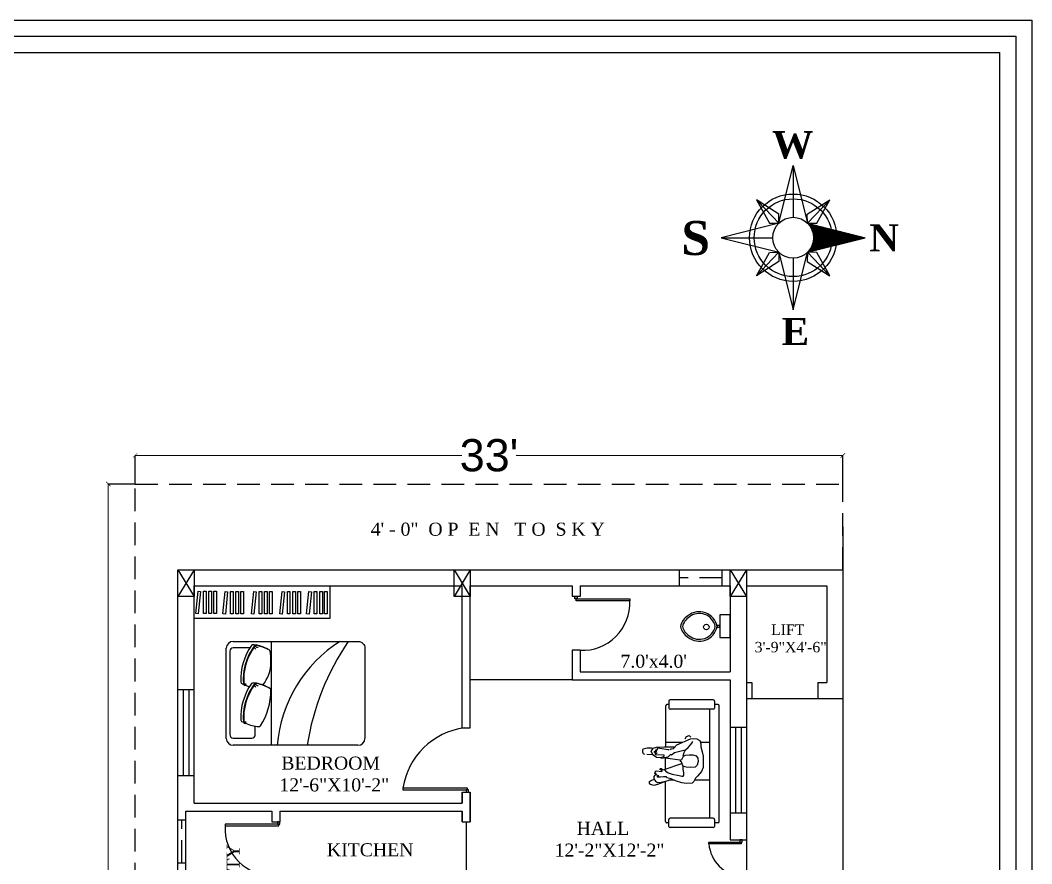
# Model space of a CAD drawing. Header units: inches. Extents: x 572007 to 584304, y -133032 to -127720.
# Drawn here: x 574140 to 574706, y -131680 to -131208 of the extents above; entities that cross this region are included whole.
import ezdxf

# ---------------------------------------------------------------- set-up
doc = ezdxf.new("R2010")
doc.units = ezdxf.units.IN
doc.header["$LTSCALE"] = 2
doc.header["$MEASUREMENT"] = 0
doc.header["$PDSIZE"] = 60727.40515
doc.linetypes.add('HIDDEN', pattern=[9.525, 6.35, -3.175])
doc.styles.add('MtXpl_Times_New_Roma', font='times.ttf')
doc.styles.get("Standard").update_dxf_attribs({"font": 'arial.ttf'})
doc.dimstyles.new('Standard$0', dxfattribs={"dimtxt": 12, "dimasz": 2.5, "dimexe": 0, "dimexo": 0, "dimgap": 0, "dimtad": 0, "dimdec": 1, "dimzin": 0, "dimdsep": 46, "dimlunit": 4, "dimtxsty": 'Standard', "dimblk": 'ARCHTICK', "dimcen": 15.09, "dimclrd": 47, "dimadec": 0, "dimazin": 0, "dimtfac": 1, "dimtdec": 1, "dimtofl": 0, "dimtmove": 0, "dimatfit": 3, "dimldrblk": 'ARCHTICK', "dimfxl": 1, "dimtolj": 1, "dimtzin": 0, "dimlwd": 20, "dimarcsym": 0})

# ---------------------------------------------------------------- blocks, each defined once
blk = doc.blocks.new('_ArchTick')
at = {"color": 0, "linetype": 'ByBlock', "const_width": 0.15}
blk.add_lwpolyline([(-0.5, -0.5), (0.5, 0.5)], dxfattribs=at)
blk = doc.blocks.new('*D43')
at = {"color": 0, "linetype": 'Continuous', "lineweight": -2, "transparency": 16777216}
for p, q in [((574204.5, -131467.37), (574204.5, -131451.37)), ((574600.5, -131467.37), (574600.5, -131451.37))]:
    blk.add_line(p, q, dxfattribs=at)
at = {"color": 47, "lineweight": 20, "transparency": 16777216}
for p, q in [((574204.5, -131451.37), (574387.23, -131451.37)), ((574600.5, -131451.37), (574417.77, -131451.37))]:
    blk.add_line(p, q, dxfattribs=at)
at = {"layer": 'DEFPOINTS', "color": 0, "transparency": 16777216}
for p in [(574600.5, -131451.37), (574204.5, -131467.37), (574600.5, -131467.37)]:
    blk.add_point(p, dxfattribs=at)
at = {"color": 47, "lineweight": 20, "transparency": 16777216, "xscale": 2.5, "yscale": 2.5, "zscale": 2.5, "rotation": 180}
blk.add_blockref('_ArchTick', (574204.5, -131451.37), dxfattribs=at)
at = {"color": 47, "lineweight": 20, "transparency": 16777216, "xscale": 2.5, "yscale": 2.5, "zscale": 2.5}
blk.add_blockref('_ArchTick', (574600.5, -131451.37), dxfattribs=at)
at = {"color": 0, "transparency": 16777216, "insert": (574402.5, -131451.37), "char_height": 12, "attachment_point": 5}
blk.add_mtext("\\A1;{\\H1.5x;33'}", dxfattribs=at)
blk = doc.blocks.new('*D44')
at = {"color": 0, "linetype": 'Continuous', "lineweight": -2, "transparency": 16777216}
for p, q in [((574204.5, -131467.37), (574189.5, -131467.37)), ((574204.5, -132187.37), (574189.5, -132187.37))]:
    blk.add_line(p, q, dxfattribs=at)
at = {"color": 47, "lineweight": 20, "transparency": 16777216}
for p, q in [((574189.5, -131467.37), (574189.5, -131812.04)), ((574189.5, -132187.37), (574189.5, -131842.69))]:
    blk.add_line(p, q, dxfattribs=at)
at = {"layer": 'DEFPOINTS', "color": 0, "transparency": 16777216}
for p in [(574204.5, -131467.37), (574189.5, -132187.37), (574204.5, -132187.37)]:
    blk.add_point(p, dxfattribs=at)
at = {"color": 47, "lineweight": 20, "transparency": 16777216, "xscale": 2.5, "yscale": 2.5, "zscale": 2.5}
for p, rotation in [((574189.5, -131467.37), 90), ((574189.5, -132187.37), 270)]:
    blk.add_blockref('_ArchTick', p, dxfattribs=dict(at, rotation=rotation))
at = {"color": 0, "transparency": 16777216, "insert": (574189.5, -131827.37), "char_height": 12, "attachment_point": 5, "rotation": 90}
blk.add_mtext("\\A1;{\\H1.5x;60'}", dxfattribs=at)

msp = doc.modelspace()

# ---------------------------------------------------------------- hatches: boundary and pattern name
h = msp.add_hatch()
h.set_pattern_fill('ANSI31', scale=1.088763)
h.set_pattern_definition([(45, (327680.39904, -106625.5509), (-0.09623400248, 0.09623400248), [])])
h.paths.add_polyline_path([(574594.46, -131329.57), (574584.11, -131329.57, -0.198912), (574580.76, -131337.65), (574593.93, -131334.34, 0.05534)])
h.paths.add_polyline_path([(574593.93, -131324.79), (574580.76, -131321.49, -0.198912), (574584.11, -131329.57), (574594.46, -131329.57, 0.05534)])
h.paths.add_polyline_path([(574596.79, -131325.5), (574593.93, -131324.79, -0.05534), (574594.46, -131329.57), (574597.13, -131329.57, 0.041771)])
h.paths.add_polyline_path([(574597.13, -131329.57), (574594.46, -131329.57, -0.05534), (574593.93, -131334.34), (574596.79, -131333.63, 0.041771)])
h.paths.add_polyline_path([(574596.79, -131325.5, -0.041771), (574597.13, -131329.57), (574613, -131329.57)])
h.paths.add_polyline_path([(574613, -131329.57), (574597.13, -131329.57, -0.041771), (574596.79, -131333.63)])

# ---------------------------------------------------------------- linework, layer by layer
for p, q in [((574564.6, -131321.49), (574572.68, -131289.24)), ((574561.07, -131317.75), (574552.15, -131308.29)), ((574552.15, -131308.29), (574559.46, -131321.34)), ((574580.61, -131316.35), (574593.21, -131308.29)), ((574580.76, -131321.49), (574593.21, -131308.29)), ((574585.9, -131321.34), (574593.21, -131308.29)), ((574564.6, -131321.49), (574561.07, -131317.75)), ((574580.76, -131321.49), (574580.61, -131316.35)), ((574564.6, -131321.49), (574532.35, -131329.57)), ((574559.46, -131321.34), (574564.6, -131321.49)), ((574580.76, -131321.49), (574585.9, -131321.34)), ((574580.76, -131321.49), (574613, -131329.57)), ((574532.35, -131329.57), (574561.25, -131329.57)), ((574532.35, -131329.57), (574564.6, -131337.65)), ((574580.76, -131337.65), (574613, -131329.57)), ((574584.11, -131329.57), (574613, -131329.57)), ((574552.15, -131350.84), (574559.46, -131337.79)), ((574561.07, -131341.39), (574552.15, -131350.84)), ((574559.46, -131337.79), (574564.6, -131337.65)), ((574564.6, -131337.65), (574572.68, -131369.89)), ((574572.68, -131369.89), (574580.76, -131337.65)), ((574572.68, -131340.99), (574572.68, -131369.89)), ((574585.9, -131337.79), (574580.76, -131337.65)), ((574584.29, -131341.39), (574593.21, -131350.84)), ((574593.21, -131350.84), (574585.9, -131337.79)), ((574600.5, -131491.37), (574600.5, -132187.37)), ((574228.5, -131515.37), (574546.5, -131515.37)), ((574228.5, -132187.37), (574228.5, -131515.37)), ((574546.5, -131515.37), (574600.5, -131515.37)), ((574237.5, -131524.37), (574387.5, -131524.37)), ((574237.5, -131645.87), (574237.5, -131524.37)), ((574313.62, -131542.37), (574313.62, -131524.37)), ((574387.5, -131604.05), (574387.5, -131524.37)), ((574392, -131524.37), (574449, -131524.37)), ((574392, -131603.87), (574392, -131524.37)), ((574449, -131524.37), (574449, -131530.37)), ((574453.5, -131524.37), (574453.5, -131530.37)), ((574453.5, -131524.37), (574537.5, -131524.37)), ((574537.5, -131524.37), (574537.5, -131572.37)), ((574546.5, -131524.37), (574546.5, -131578.37)), ((574546.5, -131524.37), (574591.5, -131524.37)), ((574591.5, -131524.37), (574591.5, -131578.37)), ((574453.5, -131530.37), (574449, -131530.37)), ((574237.5, -131542.37), (574313.62, -131542.37)), ((574259.43, -131555.4, 178.69), (574329.22, -131555.4, 178.69)), ((574280.82, -131613.55, 178.69), (574280.82, -131555.4, 178.69)), ((574255.56, -131609.67, 178.69), (574255.56, -131559.27, 178.69)), ((574255.56, -131609.67, 178.69), (574255.56, -131559.27, 178.69)), ((574333.09, -131559.06, 178.69), (574333.09, -131609.65, 178.69)), ((574449, -131560.37), (574449, -131576.87)), ((574453.5, -131560.37), (574453.5, -131572.37)), ((574546.5, -131563.37), (574546.5, -132103.37)), ((574453.5, -131572.37), (574537.5, -131572.37)), ((574449, -131576.87), (574537.5, -131576.87)), ((574537.5, -131576.87), (574537.5, -131666.37)), ((574546.5, -131578.37), (574549.5, -131578.37)), ((574586.5, -131578.37), (574591.5, -131578.37)), ((574228.5, -131582.37), (574237.5, -131582.37)), ((574231.5, -131582.37), (574231.5, -131630.37)), ((574234.5, -131582.37), (574234.5, -131630.37)), ((574501.35, -131591.47), (574501.35, -131614.33)), ((574503.12, -131590.76), (574502.06, -131590.76)), ((574503.12, -131588.82), (574503.12, -131592.7)), ((574528.01, -131588.11), (574503.83, -131588.11)), ((574528.72, -131588.82), (574528.72, -131592.7)), ((574530.66, -131590.76), (574528.72, -131590.76)), ((574531.36, -131656.25), (574531.36, -131591.47)), ((574546.5, -131587.37), (574600.5, -131587.37)), ((574528.01, -131593.41), (574503.83, -131593.41)), ((574526.07, -131654.31), (574526.07, -131593.41)), ((574387.5, -131603.87), (574392, -131603.87)), ((574512.26, -131609.87), (574513.07, -131608.66)), ((574513.07, -131608.66), (574514.44, -131608.02)), ((574514.44, -131608.02), (574515.4, -131609.07)), ((574537.5, -131603.37), (574546.5, -131603.37)), ((574540.5, -131603.37), (574540.5, -131651.37)), ((574543.5, -131603.37), (574543.5, -131651.37)), ((574329.22, -131613.55, 178.69), (574259.43, -131613.55, 178.69)), ((574496.23, -131614.56), (574500.74, -131614.32)), ((574500.74, -131614.32), (574506.06, -131614.48)), ((574510.82, -131611.94), (574501.35, -131611.94)), ((574505.66, -131615.28), (574507.67, -131613.35)), ((574507.67, -131613.35), (574515.25, -131609.97)), ((574513.96, -131614.8), (574515.33, -131613.27)), ((574515.25, -131609.97), (574516.86, -131609.73)), ((574515.33, -131613.27), (574515.97, -131612.3)), ((574515.97, -131612.3), (574516.46, -131611.42)), ((574516.86, -131609.73), (574518.71, -131609.89)), ((574518.71, -131609.89), (574520.41, -131610.85)), ((574520.41, -131610.85), (574520.97, -131612.79)), ((574526.07, -131611.94), (574520.73, -131611.94)), ((574520.97, -131612.79), (574521.05, -131614.48)), ((574521.05, -131614.48), (574521.78, -131617.13)), ((574488.73, -131615.52), (574490.99, -131614.96)), ((574494.13, -131618.91), (574490.83, -131618.66)), ((574490.99, -131614.96), (574493.17, -131614.88)), ((574493.17, -131614.88), (574493.73, -131615.12)), ((574493.33, -131617.05), (574494.3, -131615.12)), ((574494.38, -131618.99), (574493.33, -131617.05)), ((574494.3, -131615.12), (574496.23, -131614.56)), ((574496.23, -131620.44), (574494.38, -131618.99)), ((574495.02, -131616.97), (574495.42, -131616.89)), ((574495.1, -131617.62), (574495.02, -131616.97)), ((574496.63, -131617.94), (574495.1, -131617.62)), ((574495.42, -131616.89), (574496.39, -131616.81)), ((574495.59, -131618.42), (574495.67, -131618.02)), ((574495.75, -131618.83), (574495.59, -131618.42)), ((574495.67, -131618.02), (574496.63, -131617.94)), ((574500.5, -131619.07), (574495.75, -131618.83)), ((574495.83, -131616.09), (574496.79, -131615.93)), ((574495.83, -131616.49), (574495.83, -131616.09)), ((574496.39, -131616.81), (574495.83, -131616.49)), ((574496.71, -131615.52), (574497.04, -131615.04)), ((574496.79, -131615.93), (574496.71, -131615.52)), ((574497.04, -131615.04), (574500.42, -131615.44)), ((574498.89, -131620.35), (574500.5, -131619.55)), ((574500.42, -131615.44), (574502.52, -131615.85)), ((574500.5, -131619.55), (574500.5, -131619.07)), ((574502.52, -131615.85), (574503.4, -131615.85)), ((574503.24, -131619.47), (574502.52, -131620.27)), ((574503.97, -131618.74), (574503.24, -131619.47)), ((574503.97, -131616.09), (574504.45, -131615.6)), ((574504.53, -131618.99), (574503.97, -131618.74)), ((574504.45, -131615.6), (574505.66, -131615.28)), ((574506.22, -131617.78), (574504.53, -131618.99)), ((574508.48, -131617.3), (574506.22, -131617.78)), ((574512.19, -131616.33), (574508.48, -131617.3)), ((574510.82, -131620.76), (574511.3, -131619.55)), ((574511.14, -131619.39), (574511.78, -131617.62)), ((574511.3, -131619.55), (574512.43, -131618.99)), ((574511.78, -131617.62), (574512.43, -131616.09)), ((574512.43, -131616.09), (574513.96, -131614.8)), ((574512.43, -131618.99), (574514.52, -131618.83)), ((574514.52, -131618.83), (574516.54, -131618.91)), ((574516.54, -131618.91), (574518.39, -131619.47)), ((574518.39, -131619.47), (574519.44, -131620.84)), ((574521.78, -131617.13), (574522.26, -131619.55)), ((574522.26, -131619.55), (574522.34, -131625.99)), ((574498.81, -131620.52), (574496.23, -131620.44)), ((574498.89, -131620.76), (574498.89, -131620.35)), ((574499.45, -131621), (574498.89, -131620.76)), ((574500.58, -131620.52), (574499.45, -131621)), ((574510.25, -131623.98), (574500.34, -131627.28)), ((574502.52, -131620.27), (574500.58, -131620.52)), ((574509.29, -131621.88), (574501.23, -131620.76)), ((574501.35, -131626.94), (574501.35, -131620.42)), ((574509.61, -131622.21), (574509.93, -131621.72)), ((574509.69, -131622.69), (574509.61, -131622.21)), ((574510.41, -131623.01), (574509.69, -131622.69)), ((574509.93, -131621.72), (574510.41, -131621.56)), ((574510.33, -131623.33), (574510.41, -131623.01)), ((574510.74, -131624.54), (574510.33, -131623.33)), ((574510.41, -131621.56), (574510.82, -131620.76)), ((574511.3, -131625.35), (574510.74, -131624.54)), ((574511.06, -131626.64), (574511.06, -131625.27)), ((574512.75, -131625.83), (574511.3, -131625.35)), ((574517.83, -131625.75), (574515.25, -131625.99)), ((574519.04, -131624.62), (574517.83, -131625.75)), ((574519.52, -131622.53), (574519.04, -131624.62)), ((574519.44, -131620.84), (574519.52, -131622.53)), ((574228.5, -131630.37), (574237.5, -131630.37)), ((574495.87, -131629.53), (574494.78, -131630.98)), ((574494.78, -131630.98), (574494.78, -131632.35)), ((574495.34, -131628.89), (574495.91, -131628.81)), ((574495.34, -131629.29), (574495.34, -131628.89)), ((574496.23, -131629.7), (574495.34, -131629.29)), ((574495.5, -131628.25), (574496.07, -131627.76)), ((574495.91, -131628.81), (574495.5, -131628.25)), ((574495.75, -131629.86), (574496.23, -131629.7)), ((574495.83, -131630.1), (574495.75, -131629.86)), ((574497.44, -131630.58), (574495.83, -131630.1)), ((574496.07, -131627.76), (574499.29, -131628.25)), ((574496.71, -131630.82), (574497.44, -131630.58)), ((574496.87, -131631.31), (574496.71, -131630.82)), ((574498.41, -131631.39), (574496.87, -131631.31)), ((574498.16, -131626.88), (574498.33, -131626.56)), ((574499.37, -131628), (574498.16, -131626.88)), ((574498.33, -131626.56), (574498.81, -131626.56)), ((574500.1, -131631.23), (574498.41, -131631.39)), ((574498.81, -131626.56), (574499.53, -131627.04)), ((574499.29, -131628.25), (574499.37, -131628)), ((574499.53, -131627.04), (574500.74, -131627.36)), ((574501.87, -131631.23), (574500.1, -131631.23)), ((574500.74, -131627.36), (574501.79, -131628.65)), ((574502.03, -131631.71), (574501.87, -131631.23)), ((574501.95, -131628.41), (574502.84, -131628.89)), ((574502.84, -131628.89), (574505.01, -131629.7)), ((574505.01, -131629.7), (574508.88, -131630.5)), ((574508.88, -131630.5), (574510.49, -131630.9)), ((574510.49, -131630.9), (574511.22, -131630.74)), ((574511.54, -131629.13), (574511.06, -131626.64)), ((574511.22, -131630.74), (574511.46, -131630.34)), ((574511.46, -131630.34), (574511.54, -131629.13)), ((574515.25, -131625.99), (574512.75, -131625.83)), ((574519.2, -131630.74), (574517.99, -131631.87)), ((574521.37, -131628.25), (574519.2, -131630.74)), ((574522.34, -131625.99), (574521.37, -131628.25)), ((574492.36, -131633.88), (574493.49, -131633)), ((574492.36, -131634.77), (574492.36, -131633.88)), ((574492.93, -131635.57), (574492.36, -131634.77)), ((574494.7, -131636.14), (574492.93, -131635.57)), ((574493.49, -131633), (574494.78, -131632.67)), ((574496.87, -131635.57), (574494.7, -131636.14)), ((574494.78, -131632.35), (574495.67, -131633.56)), ((574495.67, -131633.56), (574496.87, -131634.37)), ((574501.35, -131633.74), (574496.87, -131635.57)), ((574496.87, -131634.37), (574498.81, -131634.12)), ((574498.81, -131634.12), (574501.95, -131633.4)), ((574501.35, -131656.25), (574501.35, -131633.53)), ((574501.95, -131633.4), (574504.85, -131632.76)), ((574504.37, -131632.27), (574502.03, -131631.71)), ((574506.03, -131633.13), (574503.18, -131633.13)), ((574506.87, -131633.4), (574504.37, -131632.27)), ((574510.33, -131634.53), (574506.87, -131633.4)), ((574512.99, -131634.93), (574510.33, -131634.53)), ((574516.22, -131634.69), (574512.99, -131634.93)), ((574517.18, -131633.72), (574516.22, -131634.69)), ((574517.99, -131631.87), (574517.18, -131633.72)), ((574526.07, -131633.13), (574517.44, -131633.13)), ((574387.5, -131645.87), (574387.5, -131639.87)), ((574387.5, -131639.87), (574387.5, -131645.87)), ((574387.5, -131645.87), (574387.5, -131639.87)), ((574387.5, -131639.87), (574392, -131639.87)), ((574392, -131656.37), (574392, -131639.87)), ((574392, -131639.87), (574392, -131656.37)), ((574237.5, -131645.87), (574387.5, -131645.87)), ((574233, -131650.37), (574281, -131650.37)), ((574233, -131722.37), (574233, -131650.37)), ((574285.5, -131650.37), (574387.5, -131650.37)), ((574285.5, -131650.37), (574285.5, -131656.37)), ((574387.5, -131656.37), (574387.5, -131650.37)), ((574387.5, -131650.37), (574387.5, -131656.37)), ((574537.5, -131651.37), (574546.5, -131651.37)), ((574228.5, -131655.25), (574233, -131655.25)), ((574281, -131656.37), (574285.5, -131656.37)), ((574281, -131656.37), (574285.5, -131656.37)), ((574387.5, -131656.37), (574392, -131656.37)), ((574389.75, -131656.37), (574389.75, -131686.37)), ((574503.12, -131656.96), (574502.06, -131656.96)), ((574503.12, -131658.9), (574503.12, -131655.02)), ((574528.01, -131654.31), (574503.83, -131654.31)), ((574528.01, -131659.61), (574503.83, -131659.61)), ((574528.72, -131655.02), (574528.72, -131658.9)), ((574530.66, -131656.96), (574528.72, -131656.96)), ((574525.5, -131668.7), (574525.5, -131667.7)), ((574525.5, -131667.7), (574543.5, -131667.7)), ((574543.5, -131668.7), (574525.5, -131668.7)), ((574542.85, -131666.37), (574542.85, -131667.7)), ((574544.15, -131666.37), (574542.85, -131666.37)), ((574542.85, -131667.7), (574544.15, -131667.7)), ((574543.5, -131667.7), (574543.5, -131668.7)), ((574544.15, -131667.7), (574544.15, -131666.37)), ((574228.5, -131679.25), (574233, -131679.25))]:
    msp.add_line(p, q)
at = {"lineweight": -2, "ltscale": 5}
for q in [(574572.68, -131318.14), (574580.76, -131321.49)]:
    msp.add_line((574572.68, -131289.24), q, dxfattribs=at)
at = {"linetype": 'HIDDEN'}
for p, q in [((574204.5, -131467.37), (574600.5, -131467.37)), ((574204.5, -132187.37), (574204.5, -131467.37)), ((574600.5, -131515.37), (574600.5, -131467.37)), ((574533, -131519.87), (574509, -131519.87)), ((574230.75, -131679.25), (574230.75, -131655.25))]:
    msp.add_line(p, q, dxfattribs=at)
at = {"color": 240}
for p, q in [((574237.5, -131515.37), (574228.5, -131530.37)), ((574228.5, -131515.37), (574237.5, -131530.37)), ((574392, -131515.37), (574383, -131530.37)), ((574383, -131515.37), (574392, -131530.37)), ((574546.5, -131515.37), (574537.5, -131530.37)), ((574537.5, -131515.37), (574546.5, -131530.37))]:
    msp.add_line(p, q, dxfattribs=at)
at = {"linetype": 'ByBlock'}
for p, q in [((574509, -131524.37), (574509, -131515.37)), ((574533, -131524.37), (574533, -131515.37)), ((574449, -131576.87), (574392, -131576.87)), ((574549.5, -131578.37), (574549.5, -131587.37)), ((574586.5, -131578.37), (574586.5, -131587.37)), ((574281, -131650.37), (574281, -131656.37))]:
    msp.add_line(p, q, dxfattribs=at)
at = {"color": 0}
for p, q in [((574453.5, -131560.37), (574449, -131560.37)), ((574537.5, -131666.37), (574546.5, -131666.37))]:
    msp.add_line(p, q, dxfattribs=at)
for points in [[(574706.17, -132442.87), (572941.9, -132442.87), (572941.9, -131207.88), (574706.17, -131207.88)], [(574697.17, -132433.87), (572950.9, -132433.87), (572950.9, -131216.88), (574697.17, -131216.88)], [(574688.17, -132424.87), (572959.9, -132424.87), (572959.9, -131225.88), (574688.17, -131225.88)], [(574552.15, -131308.29), (574561.07, -131317.75), (574564.6, -131321.49), (574564.75, -131316.35)], [(574564.75, -131316.35), (574553.05, -131308.87), (574552.87, -131309.05), (574561.07, -131317.75), (574564.6, -131321.49)], [(574552.15, -131350.84), (574561.07, -131341.39), (574564.6, -131337.65), (574564.75, -131342.79)], [(574593.21, -131350.84), (574584.29, -131341.39), (574580.76, -131337.65), (574580.61, -131342.79)], [(574580.61, -131342.79), (574592.31, -131350.27), (574592.49, -131350.08), (574584.29, -131341.39), (574580.76, -131337.65)], [(574239.9, -131539.99), (574238.47, -131539.84), (574239.77, -131527.33), (574241.2, -131527.48)], [(574244.2, -131539.88), (574242.77, -131539.88), (574242.77, -131527.3), (574244.2, -131527.3)], [(574247.3, -131539.88), (574245.86, -131539.88), (574245.86, -131527.3), (574247.3, -131527.3)], [(574250, -131539.88), (574248.56, -131539.88), (574248.56, -131527.3), (574250, -131527.3)], [(574255.01, -131540.2), (574253.58, -131540.05), (574254.88, -131527.54), (574256.31, -131527.69)], [(574259.31, -131540.09), (574257.88, -131540.09), (574257.88, -131527.51), (574259.31, -131527.51)], [(574262.41, -131540.09), (574260.97, -131540.09), (574260.97, -131527.51), (574262.41, -131527.51)], [(574265.11, -131540.09), (574263.67, -131540.09), (574263.67, -131527.51), (574265.11, -131527.51)], [(574271.03, -131540.2), (574269.61, -131540.05), (574270.91, -131527.54), (574272.33, -131527.69)], [(574275.34, -131540.09), (574273.9, -131540.09), (574273.9, -131527.51), (574275.34, -131527.51)], [(574278.44, -131540.09), (574277, -131540.09), (574277, -131527.51), (574278.44, -131527.51)], [(574281.14, -131540.09), (574279.7, -131540.09), (574279.7, -131527.51), (574281.14, -131527.51)], [(574286.86, -131540.2), (574285.44, -131540.05), (574286.74, -131527.54), (574288.16, -131527.69)], [(574291.17, -131540.09), (574289.73, -131540.09), (574289.73, -131527.51), (574291.17, -131527.51)], [(574294.27, -131540.09), (574292.83, -131540.09), (574292.83, -131527.51), (574294.27, -131527.51)], [(574296.97, -131540.09), (574295.53, -131540.09), (574295.53, -131527.51), (574296.97, -131527.51)], [(574301.89, -131540.2), (574300.46, -131540.05), (574301.76, -131527.54), (574303.19, -131527.69)], [(574306.19, -131540.09), (574304.76, -131540.09), (574304.76, -131527.51), (574306.19, -131527.51)], [(574309.29, -131540.09), (574307.86, -131540.09), (574307.86, -131527.51), (574309.29, -131527.51)], [(574311.99, -131540.09), (574310.56, -131540.09), (574310.56, -131527.51), (574311.99, -131527.51)], [(574450.6, -131531.7), (574450.6, -131530.37), (574451.9, -131530.37), (574451.9, -131531.7)], [(574451.25, -131532.7), (574451.25, -131531.7), (574481.25, -131531.7), (574481.25, -131532.7)], [(574537.5, -131553.18), (574537.5, -131540.56), (574531.59, -131540.56), (574531.59, -131553.18)], [(574531.59, -131547.51), (574531.59, -131546.57), (574530.17, -131546.57), (574530.17, -131547.51)], [(574390.4, -131638.53), (574390.4, -131637.53), (574354.4, -131637.53), (574354.4, -131638.53)], [(574391.06, -131639.87), (574391.06, -131638.53), (574389.75, -131638.53), (574389.75, -131639.87)], [(574284.85, -131658.7), (574284.85, -131657.7), (574254.85, -131657.7), (574254.85, -131658.7)], [(574285.5, -131657.7), (574285.5, -131656.37), (574284.19, -131656.37), (574284.19, -131657.7)]]:
    msp.add_lwpolyline(points, close=True)
at = {"color": 240}
for points in [[(574228.5, -131515.37), (574237.5, -131515.37), (574237.5, -131530.37), (574228.5, -131530.37)], [(574383, -131515.37), (574392, -131515.37), (574392, -131530.37), (574383, -131530.37)], [(574537.5, -131515.37), (574546.5, -131515.37), (574546.5, -131530.37), (574537.5, -131530.37)]]:
    msp.add_lwpolyline(points, close=True, dxfattribs=at)
at = {"elevation": 178.69}
for points in [[(574329.22, -131555.39, -0.414214), (574333.1, -131559.27)], [(574268.81, -131559.01), (574259.45, -131559.01, 0.414214), (574257.52, -131560.95), (574257.52, -131607.59, 0.414214), (574259.45, -131609.53), (574269.84, -131609.53, 0.414214), (574271.77, -131607.59), (574271.77, -131602.84)]]:
    msp.add_lwpolyline(points, format="xyb", dxfattribs=at)
for centre, radius in [((574572.68, -131329.57), 24.45), ((574572.68, -131329.57), 21.78), ((574572.68, -131329.57), 11.43), ((574524.11, -131547.35), 1.53)]:
    msp.add_circle(centre, radius)
for centre, radius, start, end in [((574454.85, -131533.97), 26.43, 267.0809, 2.7411), ((574520.16, -131548.97), 10.15, 10.926, 128.6771), ((574520.18, -131548.96), 9.14, 12.1155, 129.0618), ((574519, -131549.13), 9.61, 122.6637, 167.4295), ((574518.97, -131549.01), 8.48, 122.4997, 166.5463), ((574519, -131544.95), 9.61, 192.5705, 237.3363), ((574518.97, -131545.07), 8.48, 193.4537, 237.5003), ((574520.16, -131545.12), 10.15, 231.3229, 349.074), ((574520.18, -131545.12), 9.14, 230.9382, 347.8845), ((574259.43, -131559.27, 178.69), 3.88, 90, 180), ((574296.38, -131576.63), 32.72, 144.5347, 182.7776), ((574296.52, -131576.78), 31.54, 142.7537, 184.7498), ((574270.51, -131558.51), 1.16, 81.8224, 132.2394), ((574266.64, -131585.46), 28.39, 79.804, 81.8224), ((574272.17, -131558.57), 1.16, 76.4261, 130.7605), ((574272.42, -131558.85), 1.16, 77.7546, 130.9388), ((574265.77, -131585.08), 28.44, 60.2368, 76.4261), ((574266.64, -131585.46), 28.39, 62.135, 77.7546), ((574359.94, -131619.69, 178.69), 76.15, 122.396, 175.373), ((574441.61, -131635.7, 178.69), 142.56, 145.7176, 171.0633), ((574297.07, -131577.09), 31.81, 143.0504, 184.0952), ((574270.6, -131560.16), 1.41, 8.5289, 81.9605), ((574273.09, -131557.34), 1.41, 204.8285, 278.2602), ((574245.86, -131566.89), 34.67, 359.4556, 10.8592), ((574259.53, -131566.89), 21, 321.8458, 359.1055), ((574296.38, -131597.94), 32.72, 144.5347, 182.7776), ((574264.47, -131578.17), 0.775, 183.2888, 239.9573), ((574274.99, -131559.98), 21.79, 239.9573, 242.9455), ((574296.52, -131598.08), 31.54, 142.7537, 184.7498), ((574266.18, -131578.65), 1.33, 213.8848, 275.5857), ((574297.07, -131598.4), 31.81, 143.0504, 184.0952), ((574265.92, -131580.68), 1.43, 50.2197, 113.4385), ((574266.45, -131578.63), 1.33, 213.8848, 260.877), ((574274.99, -131559.98), 21.79, 246.3055, 251.5167), ((574270.51, -131579.81), 1.16, 81.8224, 132.2394), ((574266.64, -131606.77), 28.39, 79.804, 81.8224), ((574270.6, -131581.47), 1.41, 8.5289, 81.9605), ((574272.17, -131579.87), 1.16, 76.4261, 130.7605), ((574272.42, -131580.15), 1.16, 77.7546, 130.9388), ((574273.09, -131578.64), 1.41, 204.8285, 278.2602), ((574265.77, -131606.38), 28.44, 60.2368, 76.4261), ((574266.64, -131606.77), 28.39, 62.135, 77.7546), ((574242.34, -131582.46), 38.19, 328.0199, 359.6204), ((574279.37, -131582.69), 1.16, 359.1055, 62.135), ((574502.06, -131591.47), 0.706, 90, 180), ((574503.83, -131588.82), 0.706, 90, 180), ((574528.01, -131588.82), 0.706, 0, 90), ((574530.66, -131591.47), 0.706, 0, 90), ((574503.83, -131592.7), 0.706, 180, 270), ((574528.01, -131592.7), 0.706, 270, 0), ((574264.47, -131599.48), 0.775, 183.2888, 239.9573), ((574274.99, -131581.29), 21.79, 239.9573, 242.9455), ((574266.18, -131599.95), 1.33, 213.8848, 275.5857), ((574265.92, -131601.98), 1.43, 50.2197, 113.4385), ((574266.45, -131599.93), 1.33, 213.8848, 260.877), ((574274.99, -131581.29), 21.79, 246.3055, 266.938), ((574273.89, -131601.88), 1.16, 266.938, 316.3756), ((574393.86, -131643.44), 39.9, 97.2792, 171.4744), ((574259.43, -131609.67, 178.69), 3.88, 180, 270), ((574329.22, -131609.67, 178.69), 3.88, 270, 360), ((574490.53, -131616.75), 2.16, 145.2993, 242.7502), ((574281.25, -131659.97), 26.43, 177.2589, 272.9191), ((574501.98, -131656.33), 0.633, 172.931, 277.069), ((574503.83, -131655.02), 0.706, 90, 180), ((574503.83, -131658.9), 0.706, 180, 270), ((574528.01, -131655.02), 0.706, 0, 90), ((574528.01, -131658.9), 0.706, 270, 0), ((574530.66, -131656.25), 0.706, 270, 0), ((574546.46, -131666.5), 21.08, 186.0057, 261.9195)]:
    msp.add_arc(centre, radius, start, end)

# ---------------------------------------------------------------- texts
at = {"color": 174, "true_color": 0x0000a3, "style": 'MtXpl_Times_New_Roma'}
for s, height, p in [('4\' - 0"  O P  E N   T O  S K Y', 7.3089, (574336.33, -131496.29)), ('    LIFT', 5.847, (574551.5, -131551.8)), ('3\'-9"X4\'-6"', 5.8471, (574551.15, -131561.54)), ("7.0'x4.0'", 7.309, (574476.1, -131570.17)), ('BEDROOM', 7.309, (574286.32, -131627.17)), ('12\'-6"X10\'-2"', 7.3089, (574285.24, -131639.36)), ('    HALL', 7.309, (574440.5, -131663.67)), ('KITCHEN', 7.309, (574311.82, -131675.67)), ('12\'-2"X12\'-2"', 7.3089, (574439.24, -131675.86))]:
    msp.add_text(s, height=height, dxfattribs=at).set_placement(p)
msp.add_text('UTILITY', height=7.309, rotation=90, dxfattribs=at).set_placement((574262.99, -131712.42))
at = {"attachment_point": 1}
for s, insert, char_height in [('{\\fTimes New Roman|b1|i0|c0|p18;W  }', (574560.93, -131269.9), 15.2429), ('{\\fTimes New Roman|b1|i0|c0|p18;S  }', (574510.15, -131320.18), 19.0536), ('{\\fTimes New Roman|b1|i0|c0|p18;N  }', (574615.29, -131322), 15.2429), ('{\\fTimes New Roman|b1|i0|c0|p18;E  }', (574566.25, -131374.4), 15.2429)]:
    msp.add_mtext_dynamic_manual_height_columns(s, width=125.2384, gutter_width=14.26, heights=[112.82], dxfattribs=dict(at, insert=insert, char_height=char_height))

# ---------------------------------------------------------------- dimensions: what is measured, and where the dimension line sits
at = {"color": 0}
for p2, distance, picture, middle in [((574600.5, -131467.37), 16, '*D43', (574402.5, -131451.37)), ((574204.5, -132187.37), -15, '*D44', (574189.5, -131827.37))]:
    dim = msp.add_aligned_dim(p1=(574204.5, -131467.37), p2=p2, distance=distance, text='{\\H1.5x;<>}', dimstyle='Standard$0', dxfattribs=at)
    dim.commit()
    dim.dimension.update_dxf_attribs({"geometry": picture, "text_midpoint": middle})

doc.saveas('drawing.dxf')
